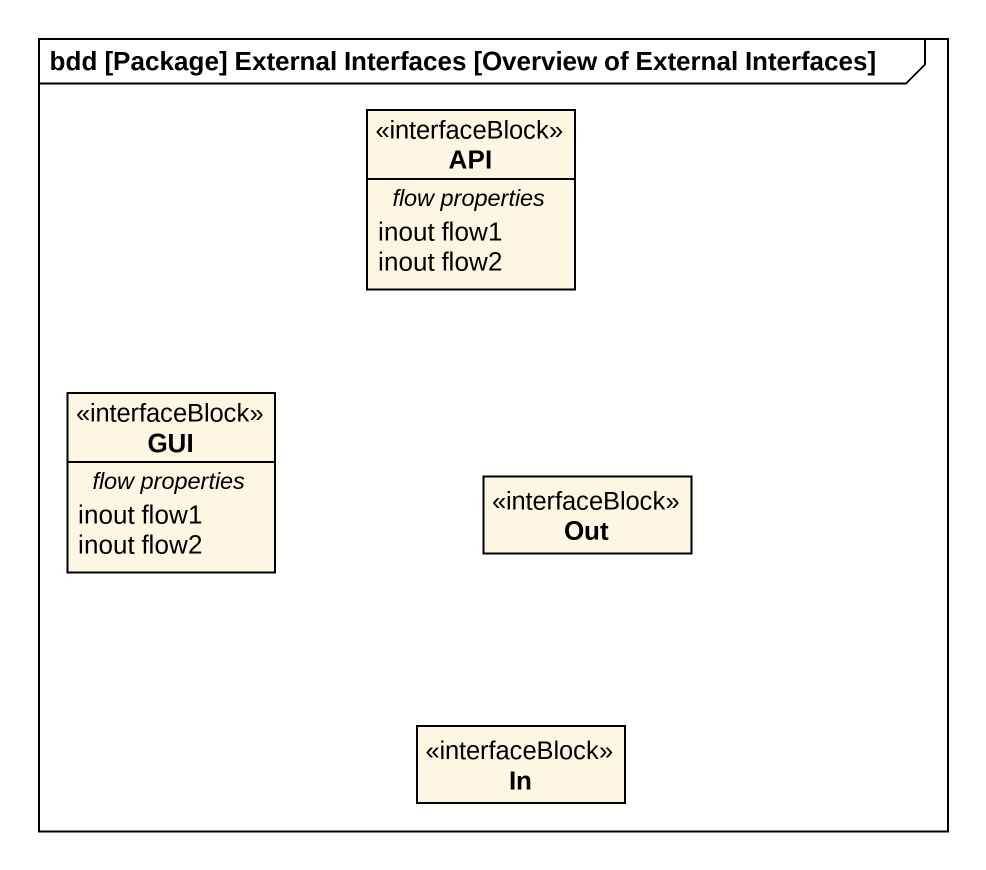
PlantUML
@startuml
mainframe bdd [Package] External Interfaces [Overview of External Interfaces]
hide circle
hide empty members
class API <<interfaceBlock>> {
  -- flow properties --
  inout flow1
  inout flow2
}
class GUI <<interfaceBlock>> {
  -- flow properties --
  inout flow1
  inout flow2
}
class Out <<interfaceBlock>>
class In <<interfaceBlock>>
@enduml
